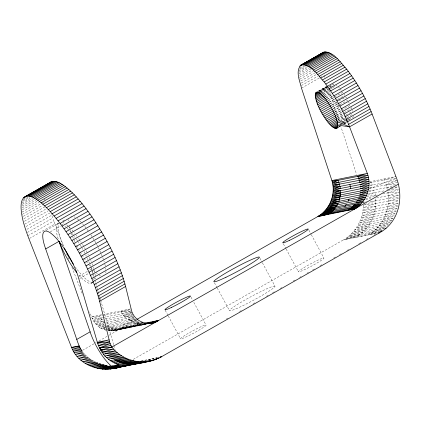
<?xml version="1.0" encoding="UTF-8"?>
<svg xmlns="http://www.w3.org/2000/svg" width="421" height="421" viewBox="0 0 421 421"><rect width="100%" height="100%" fill="white"/><g stroke="black" fill="none" stroke-linecap="round" stroke-linejoin="round"><path stroke-width="0.32" stroke-dasharray="2.1 1.58" d="M133.257 359.376L343.199 240.012L356.534 237.023L360.865 233.992L364.76 230.392L368.154 226.277L370.996 221.73L373.222 216.826L374.801 211.647L375.706 206.285L375.769 198.107L388.309 195.581L399.087 192.429M343.199 240.012C353.203 235.097 367.254 238.849 375.411 229.729C378.668 226.693 381.415 223.119 383.536 219.204C388.157 210.563 389.588 200.301 387.583 190.718M330.843 86.563L330.859 85.658L319.718 91.994M353.377 116.217L353.361 117.122L347.788 120.29M398.698 195.291L388.462 198.307L375.921 200.838L363.391 205.001C363.286 218.267 356.513 231.387 345.357 238.691L358.75 235.581L379.416 231.724M24.034 198.617L27.423 196.691M23.018 200.059L28.665 196.849M22.66 201.327L29.444 197.47M21.839 203.059L30.88 197.917M22.245 204.29L32.417 198.507M22.181 205.98L34.048 199.233M22.218 207.8L35.78 200.091M22.35 209.753L37.611 201.075M22.018 212.147L38.974 202.506M44.063 199.617L45.189 198.975M22.35 214.342L41 203.738M41.563 203.417L44.958 201.485M23.339 216.326L42.558 205.401M23.865 218.736L44.773 206.848M24.481 221.251L45.957 209.042M24.623 224.183L47.794 211.01M299.726 68.091L303.667 65.85M299.52 69.26L305.714 65.739M298.847 70.886L306.167 66.723M25.991 226.561L49.725 213.068M298.831 72.317L307.277 67.513M298.91 73.88L309.046 68.113M26.881 229.345L51.746 215.21L51.036 212.984M299.647 75.238L310.908 68.834M299.347 77.353L311.74 70.312M27.291 232.524L52.725 218.067L51.746 215.21M299.71 79.259L313.229 71.575M27.786 235.776L53.788 220.993L52.725 218.067M300.726 80.948L314.808 72.944M301.268 83.053L316.476 74.406M29.496 238.439L54.93 223.983L53.788 220.993M46.152 230.408L57.861 223.746M301.336 85.563L317.671 76.275M301.494 88.157L319.518 77.911M320.081 77.59L321.77 76.627M50.299 231.834L60.329 226.13M318.497 91.036L326.296 86.6M318.418 91.168L326.464 86.621M318.976 91.141L326.775 86.71M319.476 90.904L326.722 86.789M319.618 91.268L326.859 87.152M319.271 91.536L327.07 87.105M319.213 92.183L334.253 83.632L335.037 84.068M320.549 92.299L327.238 88.499M330.022 86.915L333.921 84.7M320.26 92.583L327.501 88.468M320.834 93.199L328.075 89.084M320.897 93.299L328.143 89.184M322.281 93.604L330.08 89.173M330.638 88.857L332.311 87.905M332.869 87.589L336.768 85.374M322.191 93.815L329.99 89.384M323.223 94.467L329.348 90.983M323.018 94.762L330.817 90.326M324.196 95.456L330.327 91.973M323.938 95.799L330.622 91.999M324.644 96.883L330.774 93.399M324.944 96.925L331.074 93.441M326.228 97.788L331.801 94.62M339.6 90.189L340.715 89.552L341.405 90.436M326.038 98.119L332.164 94.636M327.264 99.114L333.395 95.63M327.212 99.377L333.337 95.893M328.306 100.524L342.794 92.288L343.483 93.283M328.459 100.682L333.469 97.835M329.343 102.014L334.916 98.846M329.217 102.34L334.784 99.172M329.806 103.887L337.047 99.772M337.605 99.451L343.731 95.967M330.038 104.013L335.611 100.845L335.058 99.73M331.359 105.176L336.932 102.008M339.158 100.745L345.846 96.941L346.488 98.04M331.474 105.376L336.484 102.524L335.611 100.845M332.327 106.823L337.337 103.971M331.837 107.36L337.41 104.192L339.373 107.444L333.8 110.612M333.253 108.492L339.379 105.008M339.936 104.692L347.735 100.256M333.364 108.686L338.373 105.839M333.569 110.486L339.7 107.002M334.948 111.844L339.963 108.992M334.821 112.17L340.394 109.002M335.153 113.817L350.193 105.261M335.858 113.659L340.873 110.807M336.4 115.122L341.968 111.954M336.342 115.386L341.915 112.223M337.016 116.696L343.699 112.896M344.257 112.575L351.498 108.46L351.088 107.408M336.821 117.027L342.394 113.859M337.547 118.212L343.12 115.044M337.289 118.564L342.862 115.401M338 119.653L345.241 115.533M345.799 115.217L351.93 111.733M337.742 119.996L344.425 116.191M338.363 121.006L344.489 117.522M338.716 120.985L345.957 116.864M339.747 121.632L346.43 117.833M346.988 117.517L353.119 114.033M340.21 121.527L346.341 118.043M341.036 122.148L345.494 119.617M341.105 122.253L345.562 119.717M342.231 122.548L346.688 120.017M339.158 124.416L340.273 123.779M342.499 122.516L346.957 119.98M347.514 119.664L349.188 118.711M339.989 124.721L342.22 123.458M342.778 123.137L347.23 120.606M339.936 124.848L342.168 123.579M342.72 123.264L347.178 120.732M347.735 120.417L349.967 119.148M341.205 124.811L342.878 123.863M343.436 123.548L346.22 121.964M338.505 126.842L339.615 126.205M344.073 123.674L346.915 122.011M338.258 127.247L340.179 126.179M344.389 123.763L346.862 122.379M338.426 127.263L340.1 126.316M344.557 123.779L346.783 122.516M79.027 276.176L87.384 271.424M89.889 269.998L91.562 269.051L91.699 269.498M79.695 278.502L88.052 273.75M92.857 282.296L91.178 283.254L92.825 282.317M82.532 350.314L96.109 342.594M98.94 340.984L108.555 335.516M109.123 335.195L136.409 319.681M226.387 319.05L228.103 318.076M239.523 311.582L241.807 310.282M253.226 303.794L254.942 302.82M266.361 296.326L268.645 295.026M272.64 292.753L274.355 291.779M280.065 288.532L281.781 287.559M293.2 281.065L295.484 279.77M299.478 277.497L301.194 276.523M306.904 273.276L308.614 272.303M312.614 270.029L314.897 268.73M320.034 265.809L322.318 264.509M333.742 258.015L335.453 257.042M339.452 254.768L341.736 253.474M346.872 250.548L349.156 249.253M358.866 243.733L361.15 242.433M366.286 239.512L368.57 238.212M373.711 235.292L375.995 233.992M62.687 221.057L64.971 219.762M142.661 323.654L122.137 327.796C117.785 330.269 112.623 331.39 107.66 330.585L115.954 328.222L141.119 323.244M147.087 323.975L114.996 330.464C124.921 329.096 134.02 325.096 143.919 323.712M369.254 188.945L384.983 182.382L396.561 178.383M369.564 188.155L385.978 184.924L396.556 180.572M106.539 323.986L127.968 319.665L135.03 317.024M132.22 312.177L123.374 315.35L103.834 319.286M368.838 191.976L374.274 190.055L386.815 187.529L394.293 185.408M367.622 195.255L374.943 192.707L384.973 190.681M365.591 198.78L377.321 195.018M122.716 324.854L136.867 320.355M363.36 203.385L363.344 202.312L366.449 201.259M398.74 197.986L388.441 201.038L375.9 203.564L363.27 207.69L375.706 206.285L388.246 203.759L398.608 200.68M135.236 319.029L129.71 320.828L106.997 325.438M375.706 206.285L362.981 210.358L375.343 208.984L387.883 206.453L398.313 203.354M139.519 322.06L135.383 323.381L133.431 322.691L107.55 327.938M133.204 314.245L124.79 316.913L105.255 320.855M375.343 208.984L362.523 213L374.801 211.647L387.341 209.116L397.845 205.995M374.801 211.647L361.897 215.605L374.095 214.263L386.636 211.737L397.213 208.6M102.545 317.608L93.03 320.313L89.42 311.935M102.65 315.571L120.927 311.882L131.12 308.798M374.095 214.263L361.113 218.157L373.222 216.826L385.762 214.294L396.419 211.153M370.059 182.803L383.826 179.914L395.893 176.478L369.854 181.73M373.222 216.826L360.166 220.646L372.185 219.315L384.726 216.789L394.93 213.8M382.968 193.876L387.983 192.865L398.671 189.766M393.156 218.383L382.189 221.525L369.649 224.056L357.818 225.403L370.996 221.73L383.536 219.204L394.419 216.047M391.241 189.103L398.124 187.124M372.185 219.315L359.066 223.067L370.996 221.73M104.513 322.318L101.945 319.671L94.067 321.918L93.03 320.313L103.203 319.413M144.466 323.57L109.471 330.801L117.991 328.569L142.314 323.581M388.515 224.619L379.063 225.867L366.523 228.392L354.882 229.792L368.154 226.277L380.695 223.751L391.751 220.625M379.063 225.867L390.204 222.767M133.757 316.313L126.326 318.355L104.897 322.675L95.22 323.412L94.067 321.918L103.361 321.234L95.22 323.412C97.977 326.696 101.719 329.138 105.876 330.217L113.954 327.701L107.571 328.422M384.184 228.435L375.411 229.729L362.87 232.26L351.419 233.739L364.76 230.392L377.3 227.861L387.904 224.967M369.649 224.056L356.419 227.65L368.154 226.277M140.872 322.96L137.383 323.902L135.383 323.381L141.409 322.639M375.411 229.729L385.462 227.04M103.177 317.481L122.085 313.666L131.194 311.245M136.878 326.049L138.862 325.517M358.75 235.581L347.483 237.181L373.406 231.466L384.168 228.65M366.523 228.392L353.214 231.829L364.76 230.392M371.29 233.055L379.789 230.887M380.4 230.734L382.221 230.271M104.297 322.828L96.483 324.796L104.024 324.186M379.474 231.924L369.075 234.492L376.474 233.229M362.87 232.26L349.504 235.528L360.865 233.992M120.038 328.743L111.307 330.848L144.708 324.191M104.055 324.575L97.846 326.054L106.324 325.317M144.74 324.128L141.467 324.423L137.383 323.902L141.009 323.475M369.985 185.493L397.145 180.33M138.514 321.491L133.431 322.691L138.883 321.939M137.062 320.939L131.531 321.839L127.968 319.665L134.536 318.129M131.447 313.513L123.374 315.35L120.927 311.882L130.82 310.072M157.628 357.676L141.898 361.055M104.434 326.017L99.303 327.175L106.292 326.517M387.352 189.65L385.978 184.924L397.635 182.319M122.095 328.743L113.149 330.738L146.329 324.138M149.113 360.25L147.25 360.66L149.613 359.497L154.007 358.818M105.166 327.228L100.845 328.159L106.424 327.585M105.782 327.091L131.531 321.839M143.945 324.186L118.633 329.438L145.792 324.123M105.003 328.469L102.461 328.996L105.013 328.712M144.382 323.828L141.467 324.423L143.998 324.012M345.652 239.486L376.427 233.276M130.478 308.925L91.336 316.818L102.024 315.697M104.14 329.685L139.767 322.497M141.093 360.971L157.091 357.745M145.324 361.05L146.608 360.792M107.139 329.964L115.954 328.222M135.988 319.597L129.71 320.828L138.056 320.023M107.66 330.585L117.991 328.569M116.828 330.027L126.163 328.206M132.489 315.461L124.79 316.913L123.374 315.35L131.978 314.382M130.078 326.985L120.406 328.69L131.947 326.122L122.137 327.796M144.808 324.196L143.524 324.417L145.571 324.238M139.419 324.249L143.166 323.638M373.406 231.466L382.163 230.098M133.789 317.213L126.326 318.355L124.79 316.913L133.099 316.245M122.085 313.666L131.589 312.271M377.3 227.861L386.094 226.63M369.154 190.724L374.274 190.055M368.564 193.513L374.943 192.707L375.574 196.481M380.695 223.751L390.178 222.577M366.554 196.491L375.443 195.397M127.968 319.665L135.252 318.776M395.924 178.462L383.826 179.914L384.983 182.382M365.654 199.322L370.712 198.717M363.344 202.312L364.602 202.164M370.259 201.501L375.921 200.838M369.996 182.593L371.285 182.44L372.443 184.914L369.88 185.077M382.189 221.525L391.709 220.425M363.391 205.001L375.9 203.564M383.536 219.204L393.098 218.167M107.045 327.522L112.002 327.012M384.726 216.789L394.987 215.757M385.762 214.294L395.435 213.394M106.929 326.459L110.102 326.159M106.976 325.259L108.281 325.149M132.81 326.58L134.857 326.401M386.636 211.737L397.024 210.837M387.341 209.116L397.803 208.284M387.883 206.453L398.461 205.674M120.927 311.882L131.163 311.13M100.656 317.987L92.12 318.608L99.503 316.203L101.945 319.671M388.246 203.759L398.913 203.027M388.441 201.038L399.197 200.354M388.462 198.307L398.671 197.707M388.309 195.581L398.613 195.007M387.983 192.865L399.034 192.286M388.141 190.145L398.645 189.618M385.978 184.924L395.498 184.466M386.815 187.529L391.84 187.282M394.982 187.129L398.124 186.977M369.638 187.519L373.438 187.456M115.612 320.518L117.254 321.823M338.684 87.221L339.352 87.963M344.168 94.299L344.846 95.335M336.484 102.524L337.41 104.192M308.903 230.203L311.045 234.187M311.351 234.755L323.912 258.084A14.472 1.21 -28.3 0 1 305.183 269.34A14.472 1.21 -28.3 0 1 304.404 267.377A14.472 1.21 -28.3 0 1 323.912 258.084M283.407 243.901L285.859 248.453M286.164 249.022L298.421 271.782M259.989 258.32L262.136 262.304M262.441 262.872L275.002 286.206A25.844 2.163 -28.3 0 1 241.549 306.309A25.844 2.163 -28.3 0 1 240.17 302.799A25.844 2.163 -28.3 0 1 275.002 286.206M214.463 282.786L216.915 287.338M217.22 287.906L229.477 310.672M191.05 297.205L192.581 300.052M193.807 302.325L206.058 325.091A14.472 1.21 -28.3 0 1 187.329 336.347A14.472 1.21 -28.3 0 1 186.55 334.379A14.472 1.21 -28.3 0 1 206.058 325.091M165.248 310.335L168.005 315.461M168.311 316.029L180.567 338.789M348.614 101.935L349.162 103.05M54.93 223.983L63.55 245.969M66.665 253.91L69.06 260.015M71.933 267.346L82.716 294.832M324.023 75.348L324.638 77.217M328.738 89.678L339.194 121.464M340.426 125.2L356.619 174.431M352.182 110.455L352.482 111.418M359.839 184.261L360.276 185.703M92.231 271.371L92.599 272.629M92.783 273.255L93.699 276.397M93.883 277.023L94.657 279.676M94.799 280.165L95.53 282.675M95.693 283.233L97.419 289.164M97.546 289.58L98.114 291.532M98.277 292.09L98.824 293.974M99.498 296.279L99.84 297.463M99.924 297.742L100.472 299.626M100.656 300.252L113.675 344.899M113.838 345.457L115.059 349.64M360.397 186.193L360.765 187.671M100.456 275.613A34.112 9.025 60.4 0 1 75.822 243.748M74.849 241.712A34.112 9.025 60.4 0 1 70.454 230.471M69.849 228.335A34.112 9.025 60.4 0 1 69.423 226.582M68.749 220.972A34.112 9.025 60.4 0 1 68.849 219.625M70.875 216.41A34.112 9.025 60.4 0 1 71.817 216.252M74.228 216.868A34.112 9.025 60.4 0 1 75.164 217.357M77.217 218.736A34.112 9.025 60.4 0 1 83.432 224.793M84.853 226.482A34.112 9.025 60.4 0 1 89.31 232.424M90.962 234.871A34.112 9.025 60.4 0 1 104.229 262.004M104.834 264.141A34.112 9.025 60.4 0 1 105.261 265.898M105.66 268.024A34.112 9.025 60.4 0 1 105.829 269.298M105.934 271.503A34.112 9.025 60.4 0 1 105.834 272.855M92.404 282.312A34.112 9.025 60.4 0 1 78.806 275.066M58.177 238.744A34.112 9.025 60.4 0 1 58.587 223.493M61.629 224.056A34.112 9.025 60.4 0 1 62.845 224.714M64.871 226.135A34.112 9.025 60.4 0 1 65.639 226.761M67.239 228.203A34.112 9.025 60.4 0 1 75.054 237.312M76.39 239.17A34.112 9.025 60.4 0 1 79.027 243.106M80.316 245.159A34.112 9.025 60.4 0 1 82.805 249.379M91.978 270.456A34.112 9.025 60.4 0 1 92.652 273.145M92.904 274.413A34.112 9.025 60.4 0 1 93.23 276.755M93.309 278.797A34.112 9.025 60.4 0 1 93.251 279.686M83.968 251.547A34.264 9.067 60.4 0 1 86.384 256.278M87.326 258.273A34.264 9.067 60.4 0 1 87.931 259.61M88.789 261.588A34.264 9.067 60.4 0 1 89.452 263.214M90.073 264.814A34.264 9.067 60.4 0 1 90.647 266.377M91.141 267.84A34.264 9.067 60.4 0 1 91.662 269.482M92.694 282.244A34.112 9.025 60.4 0 1 75.385 267.056M63.092 245.311A34.112 9.025 60.4 0 1 58.666 223.988M63.066 222.709A34.112 9.025 60.4 0 1 64.003 223.135M66.434 224.693A34.112 9.025 60.4 0 1 70.802 228.671M72.075 230.05A34.112 9.025 60.4 0 1 74.685 233.134M76.338 235.271A34.112 9.025 60.4 0 1 77.006 236.16M78.659 238.475A34.112 9.025 60.4 0 1 81.269 242.407M82.548 244.448A34.112 9.025 60.4 0 1 88.347 255.058M89.347 257.184A34.112 9.025 60.4 0 1 91.157 261.346M92.141 263.856A34.112 9.025 60.4 0 1 92.673 265.319M93.309 267.214A34.112 9.025 60.4 0 1 93.688 268.435M94.33 270.766A34.112 9.025 60.4 0 1 94.704 272.403M94.988 273.939A34.112 9.025 60.4 0 1 95.272 276.671M95.278 277.855A34.112 9.025 60.4 0 1 95.183 278.913M58.661 223.34L57.551 223.972L58.687 223.325"/><path stroke-width="0.63" d="M315.245 95.435C315.676 86.889 324.48 97.325 326.154 99.745C331.511 107.313 336.6 115.728 337.779 125.084C337.347 133.631 328.543 123.195 326.87 120.774C321.512 113.202 316.424 104.792 315.245 95.435L319.702 92.899M301.004 65.039C311.119 63.718 317.997 75.675 324.154 81.958C334.695 95.604 343.304 110.77 349.577 126.832L367.317 173.415C372.196 186.308 366.512 202.227 354.54 209.074L317.981 216.447C329.985 209.5 336.121 193.792 331.89 180.562L301.494 88.157C299.92 81.09 295.084 71.138 301.004 65.039L323.533 52.225C333.653 50.904 340.526 62.866 346.688 69.149C357.224 82.795 365.833 97.956 372.111 114.017L395.893 176.478C404.144 196.397 399.697 221.662 379.7 232.676L161.322 356.834C146.308 364.475 128.542 363.823 112.633 368.612C96.488 371.575 77.617 363.218 71.554 347.441L28.933 238.76C25.218 229.008 21.766 218.936 21.087 208.442C20.955 204.148 21.139 197.959 25.997 196.281L51.993 181.498C58.577 180.477 64.087 185.698 68.839 189.497C77.759 197.528 85.158 207.074 92.004 216.883C106.424 238.286 118.896 261.446 125.611 286.485L131.12 308.798C133.057 321.26 148.418 327.57 158.696 320.423L144.587 323.27M329.964 203.285L359.002 197.086L365.575 197.375L338.268 203.059L329.359 204.474L339.058 201.106L340.468 194.912L340.568 190.655L360.508 186.635L368.991 185.356L360.544 188.766L332.795 194.428M348.235 201.049L349.03 199.096M326.501 208.921L356.166 202.701L362.155 202.585L334.99 208.411L325.68 209.942L336.226 206.727L338.268 203.059L328.712 205.632L337.321 204.938L364.549 199.201L358.208 199.038M344.962 206.401L346.194 204.711M319.034 215.815L348.777 209.89L352.077 207.406L354.929 204.39L360.802 204.127L353.566 205.958L323.938 211.858M323.533 52.225L317.234 56.146M317.981 216.447C324.349 215.41 331.185 214.157 334.99 208.411L324.828 210.921L333.627 209.979L323.012 212.747L332.137 211.426L352.077 207.406L359.355 205.553L353.566 205.958M51.993 181.498L23.523 197.796M24.26 197.133L51.078 181.846M25.997 196.281L26.991 196.086L52.988 181.309M26.991 196.086L28.075 196.054L54.072 181.272M28.075 196.054L29.238 196.181L55.235 181.398M29.238 196.181L30.48 196.465L56.477 181.683M30.48 196.465L31.801 196.907L57.798 182.125M31.801 196.907L33.191 197.507L59.187 182.725M33.191 197.507L34.648 198.259L60.645 183.477M34.648 198.259L36.169 199.165L62.171 184.387M36.169 199.165L37.758 200.228L63.755 185.445M37.758 200.228L39.4 201.433L65.397 186.65M39.4 201.433L41.095 202.785L67.092 188.003M41.095 202.785L42.842 204.28L68.839 189.497M42.842 204.28L44.631 205.911L70.628 191.129M44.631 205.911L46.463 207.679L72.465 192.897M300.341 65.481L322.875 52.672M301.752 64.745L324.281 51.936M299.773 66.076L313.85 58.066M314.982 57.43L316.108 56.788M302.583 64.608L325.112 51.799M46.463 207.679L48.331 209.579L74.333 194.797M303.488 64.618L326.022 51.809M304.478 64.787L327.006 51.978M305.541 65.108L328.07 52.293M306.672 65.576L329.201 52.767M48.331 209.579L50.236 211.6L76.233 196.823M307.867 66.197L330.401 53.388M309.13 66.965L331.659 54.151M50.236 211.6L52.162 213.747L78.159 198.965M310.445 67.876L332.979 55.067M311.819 68.928L334.353 56.119M52.162 213.747L54.109 216.005L80.106 201.227M313.245 70.123L335.774 57.314M54.109 216.005L56.077 218.378L82.074 203.596M314.708 71.449L337.242 58.64M316.213 72.907L338.747 60.098M56.077 218.378L58.056 220.851L84.053 206.069M317.755 74.491L340.284 61.682M58.056 220.851L60.045 223.419L86.042 208.642M319.323 76.19L341.857 63.382M320.918 78.006L343.452 65.197M60.045 223.419L62.034 226.088L88.036 211.305M322.528 79.932L345.062 67.123M62.034 226.088L64.029 228.835L90.026 214.052M324.154 81.958L346.688 69.149M64.029 228.835L66.008 231.661L92.004 216.883M325.791 84.079L348.32 71.265M315.876 92.636L316.992 92.004M327.422 86.284L349.956 73.475M315.576 93.12L317.808 91.857M315.371 93.757L318.713 91.852M66.008 231.661L67.981 234.56L93.978 219.783M315.261 94.525L319.16 92.31M79.948 347.514L79.18 345.904A27.391 7.246 60.4 0 1 76.764 339.426L45.684 248.932L59.056 241.328L90.136 331.827A27.391 7.246 60.4 0 0 107.134 361.918A27.391 7.246 60.4 0 0 118.559 363.939M329.054 88.573L351.588 75.759M315.329 96.467L320.344 93.615M315.503 97.619L321.633 94.136M67.981 234.56L69.939 237.528L95.935 222.746M315.776 98.877L322.46 95.078M330.68 90.931L353.208 78.122M316.139 100.235L323.381 96.114M69.939 237.528L71.87 240.549L97.867 225.767M316.587 101.671L324.386 97.24M332.285 93.351L354.819 80.543M317.124 103.187L325.48 98.44M317.739 104.766L326.654 99.698M71.87 240.549L73.78 243.622L99.777 228.84M333.874 95.835L356.408 83.026M318.429 106.387L327.343 101.319M335.442 98.361L357.971 85.552M319.186 108.039L328.659 102.656M73.78 243.622L75.659 246.732L101.656 231.955M320.013 109.713L329.48 104.329M336.974 100.929L359.502 88.121M320.886 111.391L330.917 105.692M75.659 246.732L77.501 249.885L103.498 235.102M338.473 103.524L361.002 90.715M321.812 113.06L331.285 107.676M149.829 360.76L154.212 359.976L112.633 368.612L149.192 361.239C140.63 362.786 131.605 361.281 123.948 357.166C117.206 353.377 110.339 347.993 109.144 339.858L99.614 301.268C95.241 284.312 87.731 268.34 79.306 253.058L105.303 238.281M322.775 114.707L332.248 109.323M339.931 106.145L362.46 93.336M323.775 116.312L333.248 110.928M81.064 256.257L107.06 241.475M324.796 117.869L334.263 112.486M341.342 108.776L363.87 95.967M325.833 119.359L334.742 114.291M342.705 111.412L365.233 98.603M82.779 259.462L108.776 244.68M326.87 120.774L335.784 115.707M327.912 122.095L336.263 117.343M344.01 114.049L366.544 101.235M328.938 123.316L336.737 118.885M84.437 262.672L110.434 247.895M329.943 124.427L337.184 120.311M345.257 116.664L367.791 103.855M330.917 125.416L337.6 121.616M86.042 265.883L112.039 251.1M331.853 126.279L337.984 122.795M332.748 127L337.763 124.153M346.441 119.264L368.975 106.45M333.59 127.584L338.042 125.048M334.369 128.016L337.71 126.116M335.079 128.294L337.863 126.716M87.584 269.077L113.581 254.295M335.716 128.426L337.947 127.158M347.562 121.827L370.091 109.018M336.279 128.4L337.952 127.447M336.758 128.216L337.868 127.584M348.609 124.353L371.138 111.544M89.063 272.25L115.059 257.473M337.779 125.084L349.577 126.832L372.111 114.017M90.473 275.397L116.47 260.62M91.81 278.513L117.806 263.73M93.078 281.581L119.075 266.803M94.267 284.601L120.264 269.824M95.372 287.564L121.369 272.787M96.398 290.464L122.395 275.681M97.335 293.29L123.332 278.507M98.188 296.037L124.184 281.254M98.946 298.694L124.942 283.917M99.614 301.268L125.611 286.485M76.764 339.426L90.136 331.827M136.983 319.355L323.065 213.558M111.733 347.125L99.451 347.893L110.27 343.61L98.467 345.62L100.624 350.161L111.733 347.125L398.034 184.345M111.107 360.187L110.244 360.676L115.707 363.639A31.417 4.021 15.1 0 1 116.043 363.802A30.275 3.373 11.4 0 1 117.896 364.549L118.559 364.765L111.528 366.186M331.89 198.307L360.102 192.997L368.401 189.487L340.468 194.912L332.548 195.733L340.605 192.792L332.99 193.123L340.568 190.655L333.211 190.518L340.363 188.529L339.452 184.361L337.895 180.393L331.89 180.562L367.317 173.415L357.834 176.373L358.692 178.325L367.949 175.283L357.834 176.373L337.895 180.393L332.548 182.93L338.752 182.346L358.692 178.325L368.438 177.22L359.392 180.341L332.985 185.393M149.476 323.491L153.255 322.697L149.571 323.36L153.376 321.802L158.696 320.423M360.408 190.892L368.77 187.429L360.544 188.766M360.508 186.635L369.07 183.288L360.302 184.509L340.363 188.529L333.237 189.218L339.989 186.429L359.929 182.409L369.001 181.23L360.302 184.509M84.432 353.987L76.938 356.498L85.495 355.103M100.624 350.161L104.882 356.061L110.202 360.644L114.086 359.866C123.316 364.523 134.436 365.36 144.192 361.865M88.431 357.703L80.816 360.134L89.831 358.75M338.752 182.346L332.795 184.151L339.452 184.361L333.127 186.656L339.989 186.429L333.211 187.934M79.753 347.146L72.333 349.288L80.616 348.762M117.654 367.349L115.165 368.065L129.463 365.075L118.275 367.228M144.466 323.57L145.666 323.233L144.414 323.433M98.346 363.27L89.747 365.707L100.572 364.06M103.334 354.235L115.38 351.009L101.914 352.261M104.882 356.061L117.375 352.761L105.25 353.845M106.545 357.745L119.475 354.377L107.313 355.571M108.323 359.276L121.669 355.845L109.481 357.155M112.165 361.85L126.305 358.334L114.086 359.866L123.948 357.166L111.744 358.587M114.123 362.902L128.726 359.339L116.506 360.976M104.119 365.049L94.641 367.554L106.771 365.596L106.281 365.496M384.799 228.487L386.068 228.156M116.043 363.802L131.205 360.176L118.99 361.923M340.468 194.912L332.248 197.023L340.163 197.017L331.485 199.58L339.694 199.086L330.522 202.069L339.058 201.106M328.838 213.91L320.065 215.126L357.818 206.864L352.077 207.406M117.896 364.549L133.725 360.85L121.522 362.697M380.695 231.618L381.915 231.318L380.668 231.524M110.223 366.081L99.719 368.722L113.844 366.312L136.278 361.35L124.1 363.297M126.921 365.728L121.727 366.502L113.844 366.312L102.298 369.054L129.326 363.965L138.862 361.676L126.705 363.723M332.243 181.73L337.895 180.393M137.193 363.612L146.629 361.607L107.487 369.18L141.451 361.828L129.326 363.965M116.47 366.559L104.892 369.201L119.101 366.623M147.092 323.554L156.544 321.512L144.55 323.581M160.091 357.119L161.322 356.834L160.248 357.05M110.96 345.399L99.766 347.883L103.298 351.982L113.496 349.125L101.466 349.993M156.544 358.592L159.022 358.045L157.77 358.239M134.583 363.912L144.045 361.807L131.957 364.028M118.275 367.212L119.522 366.944M122.632 366.27L123.874 366.002M154.781 359.497L156.649 359.092L154.77 359.402M322.06 213.594L332.137 211.426L321.076 214.384L330.538 212.742M359.002 197.086L366.481 195.481L359.634 195.065L367.896 191.529L360.102 192.997M121.727 366.502L110.07 368.98L124.337 366.207M148.702 323.581L149.955 323.312L148.671 323.533M154.354 322.365L149.571 323.36L155.454 321.97L151.507 322.665M145.55 323.586L146.719 323.349M139.777 363.139L151.723 360.692L142.324 362.486M331.027 200.833L367.254 193.528M378.626 232.897L379.7 232.676L378.705 232.85M152.155 322.965L149.223 323.528M79.18 345.904L71.554 347.441L79.437 346.483M97.314 342.247L109.144 339.858L97.577 343.12L78.19 276.65A34.143 9.036 60.4 0 0 52.357 234.444A34.143 9.036 60.4 0 0 45.684 248.932M328.017 206.764L337.321 204.938L327.28 207.858L336.226 206.727M153.376 321.802L157.628 320.997M74.143 352.824L82.211 351.251M147.324 361.207L148.576 360.986M333.127 191.818L340.568 190.655M103.608 364.928L92.167 366.712L101.166 364.249L102.529 364.633M92.331 360.376L82.916 361.75L90.683 359.334L90.994 359.534M87.694 357.113L78.822 358.382L86.3 355.877M354.54 209.074L348.777 209.89L356.213 208.037L350.477 208.721M141.409 322.639L142.614 322.491M359.392 180.341L368.791 179.204L359.929 182.409L358.692 178.325M109.923 366.044L97.167 368.222L107.334 365.686M112.202 366.049L113.844 366.312M105.955 365.433L105.624 365.365M104.787 365.191L104.455 365.118M103.571 364.918L103.129 364.797M100.53 364.049L99.167 363.57M337.247 121.643L349.577 126.832M97.514 362.944L87.389 364.539L95.904 362.239M97.267 362.839L96.772 362.618M95.093 361.86L85.11 363.218L93.209 360.871M83.658 353.103L75.175 354.498L82.842 352.088M81.548 350.261L81.842 350.704L73.196 351.088L80.916 349.288L81.142 349.64M81.432 350.083L81.258 349.819M77.501 249.885L79.306 253.058M80.548 348.641L80.043 347.704M349.962 184.419L350.535 188.645M76.754 272.613A34.112 9.025 60.4 0 1 59.245 241.801M73.407 264.178A34.112 9.025 60.4 0 1 64.276 247.937M357.261 200.917L356.166 202.701L363.407 200.938L357.261 200.917M109.665 341.763L98.451 345.578L97.619 343.241L109.665 341.763M289.553 240.323A14.472 1.21 -28.3 0 0 308.288 229.061A14.472 1.21 -28.3 0 0 288.78 238.354A14.472 1.21 -28.3 0 0 289.553 240.323M171.7 307.325A14.472 1.21 -28.3 0 0 190.434 296.068A14.472 1.21 -28.3 0 0 170.926 305.362A14.472 1.21 -28.3 0 0 171.7 307.325M225.924 277.286A25.844 2.163 -28.3 0 0 259.378 257.184A25.844 2.163 -28.3 0 0 224.54 273.776A25.844 2.163 -28.3 0 0 225.924 277.286"/></g></svg>
